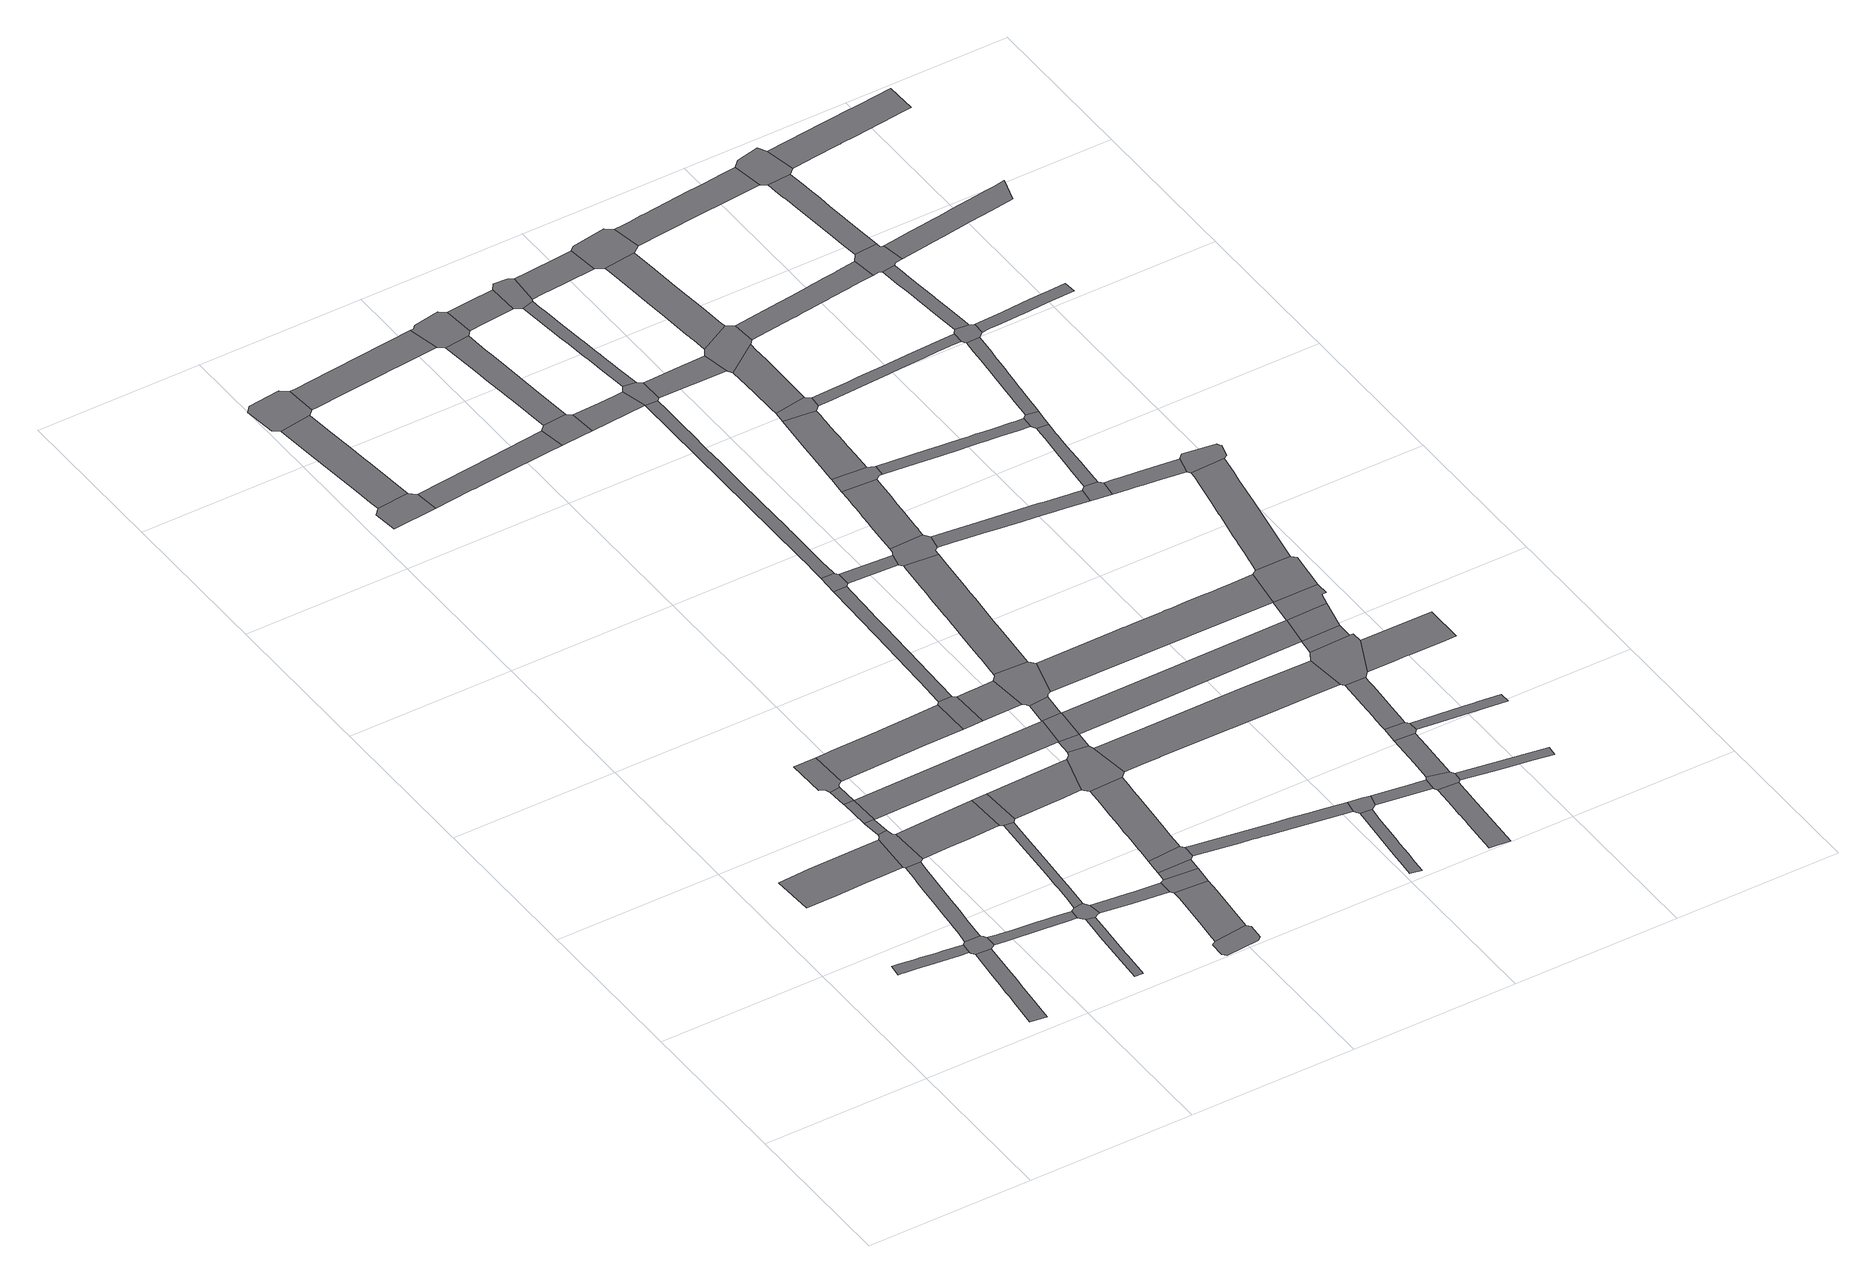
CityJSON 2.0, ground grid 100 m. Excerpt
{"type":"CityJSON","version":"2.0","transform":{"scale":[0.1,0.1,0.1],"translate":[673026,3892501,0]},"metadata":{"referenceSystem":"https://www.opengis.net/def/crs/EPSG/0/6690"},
"CityObjects":{
"road1":{"type":"Road","attributes":{"function":"9","usage":"9","RoadStructureAttribute.widthType":"2","RoadStructureAttribute.width":6.23,"RoadStructureAttribute.sectionType":"1"},"geometry":[{"type":"MultiSurface","lod":"1","boundaries":[[[0,1,2,3,4,5,6,7,8,9,10,11,12,13,14,15,16,17,18,19]]]}]},
"road2":{"type":"Road","attributes":{"function":"9","usage":"9","RoadStructureAttribute.widthType":"2","RoadStructureAttribute.width":8.95,"RoadStructureAttribute.sectionType":"1"},"geometry":[{"type":"MultiSurface","lod":"1","boundaries":[[[20,21,22,23,24,25,26,27,28,29,30,31,32,33]]]}]},
"road3":{"type":"Road","attributes":{"function":"9","usage":"9","RoadStructureAttribute.widthType":"1","RoadStructureAttribute.width":30.23,"RoadStructureAttribute.sectionType":"1"},"geometry":[{"type":"MultiSurface","lod":"1","boundaries":[[[34,35,36,37,38,39,40,41,42]]]}]},
"road4":{"type":"Road","attributes":{"function":"9","usage":"9","RoadStructureAttribute.widthType":"9","RoadStructureAttribute.width":-9999,"RoadStructureAttribute.sectionType":"9"},"geometry":[{"type":"MultiSurface","lod":"1","boundaries":[[[43,44,45,46,11,10,47,26,25,48]]]}]},
"road5":{"type":"Road","attributes":{"function":"9","usage":"9","RoadStructureAttribute.widthType":"2","RoadStructureAttribute.width":8.95,"RoadStructureAttribute.sectionType":"1"},"geometry":[{"type":"MultiSurface","lod":"1","boundaries":[[[49,50,51,52,53,54,55,56,57,58,46,45,59,60,61,62,63,64,65,66,67,68,69,70,71]]]}]},
"road6":{"type":"Road","attributes":{"function":"9","usage":"9","RoadStructureAttribute.widthType":"2","RoadStructureAttribute.width":6.83,"RoadStructureAttribute.sectionType":"1"},"geometry":[{"type":"MultiSurface","lod":"1","boundaries":[[[72,73,74,75,76,77,78,79,80,43,48,81,82,83,84,85,86,87,88]]]}]},
"road7":{"type":"Road","attributes":{"function":"9","usage":"9","RoadStructureAttribute.widthType":"9","RoadStructureAttribute.width":-9999,"RoadStructureAttribute.sectionType":"9"},"geometry":[{"type":"MultiSurface","lod":"1","boundaries":[[[89,90,42,41,71,70,91,92,93,94]]]}]},
"road8":{"type":"Road","attributes":{"function":"9","usage":"9","RoadStructureAttribute.widthType":"3","RoadStructureAttribute.width":5.21,"RoadStructureAttribute.sectionType":"1"},"geometry":[{"type":"MultiSurface","lod":"1","boundaries":[[[95,96,97,98,89,94]]]}]},
"road9":{"type":"Road","attributes":{"function":"9","usage":"9","RoadStructureAttribute.widthType":"9","RoadStructureAttribute.width":-9999,"RoadStructureAttribute.sectionType":"9"},"geometry":[{"type":"MultiSurface","lod":"1","boundaries":[[[96,99,100,97]]]}]},
"road10":{"type":"Road","attributes":{"function":"9","usage":"9","RoadStructureAttribute.widthType":"3","RoadStructureAttribute.width":4.75,"RoadStructureAttribute.sectionType":"1"},"geometry":[{"type":"MultiSurface","lod":"1","boundaries":[[[101,102,103,104,105,106,107,108,109,110,111,112,113]]]}]},
"road11":{"type":"Road","attributes":{"function":"9","usage":"9","RoadStructureAttribute.widthType":"3","RoadStructureAttribute.width":5.21,"RoadStructureAttribute.sectionType":"1"},"geometry":[{"type":"MultiSurface","lod":"1","boundaries":[[[100,99,114,115,116,117]]]}]},
"road12":{"type":"Road","attributes":{"function":"9","usage":"9","RoadStructureAttribute.widthType":"9","RoadStructureAttribute.width":-9999,"RoadStructureAttribute.sectionType":"9"},"geometry":[{"type":"MultiSurface","lod":"1","boundaries":[[[115,118,119,120,121,122,123,124,125,116]]]}]},
"road13":{"type":"Road","attributes":{"function":"9","usage":"9","RoadStructureAttribute.widthType":"9","RoadStructureAttribute.width":-9999,"RoadStructureAttribute.sectionType":"9"},"geometry":[{"type":"MultiSurface","lod":"1","boundaries":[[[126,127,128,88,87,113,112,129,130]]]}]},
"road14":{"type":"Road","attributes":{"function":"9","usage":"9","RoadStructureAttribute.widthType":"1","RoadStructureAttribute.width":30.23,"RoadStructureAttribute.sectionType":"1"},"geometry":[{"type":"MultiSurface","lod":"1","boundaries":[[[131,132,92,91,133,134,135]]]}]},
"road15":{"type":"Road","attributes":{"function":"9","usage":"9","RoadStructureAttribute.widthType":"9","RoadStructureAttribute.width":-9999,"RoadStructureAttribute.sectionType":"1"},"geometry":[{"type":"MultiSurface","lod":"1","boundaries":[[[136,137,138,139,140,128,127,141,142,143,144,145,146]]]}]},
"road16":{"type":"Road","attributes":{"function":"9","usage":"9","RoadStructureAttribute.widthType":"9","RoadStructureAttribute.width":-9999,"RoadStructureAttribute.sectionType":"9"},"geometry":[{"type":"MultiSurface","lod":"1","boundaries":[[[147,148,149,150,151,152,153,154,155]]]}]},
"road17":{"type":"Road","attributes":{"function":"9","usage":"9","RoadStructureAttribute.widthType":"2","RoadStructureAttribute.width":6.83,"RoadStructureAttribute.sectionType":"1"},"geometry":[{"type":"MultiSurface","lod":"1","boundaries":[[[156,157,158,159,160,161,162,163,164,165,166,126,130]]]}]},
"road18":{"type":"Road","attributes":{"function":"9","usage":"9","RoadStructureAttribute.widthType":"1","RoadStructureAttribute.width":15.77,"RoadStructureAttribute.sectionType":"1"},"geometry":[{"type":"MultiSurface","lod":"1","boundaries":[[[167,168,169,150,149,170,171,172,173,174,175,176]]]}]},
"road19":{"type":"Road","attributes":{"function":"9","usage":"9","RoadStructureAttribute.widthType":"9","RoadStructureAttribute.width":-9999,"RoadStructureAttribute.sectionType":"9"},"geometry":[{"type":"MultiSurface","lod":"1","boundaries":[[[177,178,179,131,135,136,146]]]}]},
"road20":{"type":"Road","attributes":{"function":"9","usage":"9","RoadStructureAttribute.widthType":"9","RoadStructureAttribute.width":-9999,"RoadStructureAttribute.sectionType":"9"},"geometry":[{"type":"MultiSurface","lod":"1","boundaries":[[[180,181,182,183,184,185,186,187]]]}]},
"road21":{"type":"Road","attributes":{"function":"9","usage":"9","RoadStructureAttribute.widthType":"1","RoadStructureAttribute.width":25.09,"RoadStructureAttribute.sectionType":"1"},"geometry":[{"type":"MultiSurface","lod":"1","boundaries":[[[120,188,189,190,191,192,193,194,195,121]]]}]},
"road22":{"type":"Road","attributes":{"function":"9","usage":"9","RoadStructureAttribute.widthType":"9","RoadStructureAttribute.width":-9999,"RoadStructureAttribute.sectionType":"9"},"geometry":[{"type":"MultiSurface","lod":"1","boundaries":[[[196,197,198,199,200,201,176,175]]]}]},
"road23":{"type":"Road","attributes":{"function":"9","usage":"9","RoadStructureAttribute.widthType":"1","RoadStructureAttribute.width":19.79,"RoadStructureAttribute.sectionType":"1"},"geometry":[{"type":"MultiSurface","lod":"1","boundaries":[[[182,202,203,204,205,206,207,183]]]}]},
"road24":{"type":"Road","attributes":{"function":"1","usage":"1","RoadStructureAttribute.widthType":"1","RoadStructureAttribute.width":35.46,"RoadStructureAttribute.sectionType":"7"},"geometry":[{"type":"MultiSurface","lod":"1","boundaries":[[[208,209,210,99,96,211,212,213]]]}]},
"road25":{"type":"Road","attributes":{"function":"9","usage":"9","RoadStructureAttribute.widthType":"9","RoadStructureAttribute.width":-9999,"RoadStructureAttribute.sectionType":"9"},"geometry":[{"type":"MultiSurface","lod":"1","boundaries":[[[203,214,215,159,158,204]]]}]},
"road26":{"type":"Road","attributes":{"function":"9","usage":"9","RoadStructureAttribute.widthType":"1","RoadStructureAttribute.width":19.79,"RoadStructureAttribute.sectionType":"1"},"geometry":[{"type":"MultiSurface","lod":"1","boundaries":[[[214,216,217,215]]]}]},
"road27":{"type":"Road","attributes":{"function":"9","usage":"9","RoadStructureAttribute.widthType":"1","RoadStructureAttribute.width":30.23,"RoadStructureAttribute.sectionType":"1"},"geometry":[{"type":"MultiSurface","lod":"1","boundaries":[[[178,177,218,219,220,221,222,223]]]}]},
"road28":{"type":"Road","attributes":{"function":"9","usage":"9","RoadStructureAttribute.widthType":"9","RoadStructureAttribute.width":-9999,"RoadStructureAttribute.sectionType":"9"},"geometry":[{"type":"MultiSurface","lod":"1","boundaries":[[[224,217,216,225,226,227,228]]]}]},
"road29":{"type":"Road","attributes":{"function":"9","usage":"9","RoadStructureAttribute.widthType":"1","RoadStructureAttribute.width":19.79,"RoadStructureAttribute.sectionType":"1"},"geometry":[{"type":"MultiSurface","lod":"1","boundaries":[[[227,229,230,231,232,233,234,235,236,237,238,239,240,241,242,243,244,245,246,247,248,249,250,251,228]]]}]},
"road30":{"type":"Road","attributes":{"function":"9","usage":"9","RoadStructureAttribute.widthType":"1","RoadStructureAttribute.width":15.06,"RoadStructureAttribute.sectionType":"1"},"geometry":[{"type":"MultiSurface","lod":"1","boundaries":[[[252,253,254,255,256,257,258,259,260,261,262,263,264,147,155]]]}]},
"road31":{"type":"Road","attributes":{"function":"9","usage":"9","RoadStructureAttribute.widthType":"9","RoadStructureAttribute.width":-9999,"RoadStructureAttribute.sectionType":"9"},"geometry":[{"type":"MultiSurface","lod":"1","boundaries":[[[265,266,267,268,269,190,189]]]}]},
"road32":{"type":"Road","attributes":{"function":"9","usage":"9","RoadStructureAttribute.widthType":"9","RoadStructureAttribute.width":-9999,"RoadStructureAttribute.sectionType":"9"},"geometry":[{"type":"MultiSurface","lod":"1","boundaries":[[[270,223,222,241,240,271,272,273,274,275,276]]]}]},
"road33":{"type":"Road","attributes":{"function":"9","usage":"9","RoadStructureAttribute.widthType":"1","RoadStructureAttribute.width":19.53,"RoadStructureAttribute.sectionType":"1"},"geometry":[{"type":"MultiSurface","lod":"1","boundaries":[[[277,278,279,280,281,282,283,284,285,286,287,288,289,197,196]]]}]},
"road34":{"type":"Road","attributes":{"function":"9","usage":"9","RoadStructureAttribute.widthType":"1","RoadStructureAttribute.width":25.09,"RoadStructureAttribute.sectionType":"1"},"geometry":[{"type":"MultiSurface","lod":"1","boundaries":[[[290,291,292,293,267,266]]]}]},
"road35":{"type":"Road","attributes":{"function":"9","usage":"9","RoadStructureAttribute.widthType":"2","RoadStructureAttribute.width":9.08,"RoadStructureAttribute.sectionType":"1"},"geometry":[{"type":"MultiSurface","lod":"1","boundaries":[[[276,275,294,295,213,296]]]}]},
"road36":{"type":"Road","attributes":{"function":"9","usage":"9","RoadStructureAttribute.widthType":"2","RoadStructureAttribute.width":7.78,"RoadStructureAttribute.sectionType":"1"},"geometry":[{"type":"MultiSurface","lod":"1","boundaries":[[[297,298,299,300,301,302,269,268,303,304,305,306,307,308,309,310,311,312,313,314,315]]]}]},
"road37":{"type":"Road","attributes":{"function":"9","usage":"9","RoadStructureAttribute.widthType":"9","RoadStructureAttribute.width":-9999,"RoadStructureAttribute.sectionType":"9"},"geometry":[{"type":"MultiSurface","lod":"1","boundaries":[[[295,316,208,213]]]}]},
"road38":{"type":"Road","attributes":{"function":"9","usage":"9","RoadStructureAttribute.widthType":"2","RoadStructureAttribute.width":9.08,"RoadStructureAttribute.sectionType":"1"},"geometry":[{"type":"MultiSurface","lod":"1","boundaries":[[[317,318,319,208,316,320]]]}]},
"road39":{"type":"Road","attributes":{"function":"9","usage":"9","RoadStructureAttribute.widthType":"2","RoadStructureAttribute.width":7.7,"RoadStructureAttribute.sectionType":"1"},"geometry":[{"type":"MultiSurface","lod":"1","boundaries":[[[225,321,322,323,324,325,326,327,328,329,330,331,332,333,334,335,336,337,226]]]}]},
"road40":{"type":"Road","attributes":{"function":"9","usage":"9","RoadStructureAttribute.widthType":"9","RoadStructureAttribute.width":-9999,"RoadStructureAttribute.sectionType":"9"},"geometry":[{"type":"MultiSurface","lod":"1","boundaries":[[[338,339,297,315,340,341]]]}]},
"road41":{"type":"Road","attributes":{"function":"9","usage":"9","RoadStructureAttribute.widthType":"9","RoadStructureAttribute.width":-9999,"RoadStructureAttribute.sectionType":"9"},"geometry":[{"type":"MultiSurface","lod":"1","boundaries":[[[342,343,344,345,291,290,346,318,317,347,348]]]}]},
"road42":{"type":"Road","attributes":{"function":"9","usage":"9","RoadStructureAttribute.widthType":"9","RoadStructureAttribute.width":-9999,"RoadStructureAttribute.sectionType":"9"},"geometry":[{"type":"MultiSurface","lod":"1","boundaries":[[[349,350,262,261,351,352,353,354,355]]]}]},
"road43":{"type":"Road","attributes":{"function":"9","usage":"9","RoadStructureAttribute.widthType":"2","RoadStructureAttribute.width":12.49,"RoadStructureAttribute.sectionType":"1"},"geometry":[{"type":"MultiSurface","lod":"1","boundaries":[[[356,357,358,359,360,361,362,363,364,365,366,367,368,369,370,371,350,349]]]}]},
"road44":{"type":"Road","attributes":{"function":"9","usage":"9","RoadStructureAttribute.widthType":"2","RoadStructureAttribute.width":6.34,"RoadStructureAttribute.sectionType":"1"},"geometry":[{"type":"MultiSurface","lod":"1","boundaries":[[[372,341,340,373]]]}]},
"road45":{"type":"Road","attributes":{"function":"9","usage":"9","RoadStructureAttribute.widthType":"9","RoadStructureAttribute.width":-9999,"RoadStructureAttribute.sectionType":"9"},"geometry":[{"type":"MultiSurface","lod":"1","boundaries":[[[363,362,374,375,376,377,378,283,282]]]}]},
"road46":{"type":"Road","attributes":{"function":"9","usage":"9","RoadStructureAttribute.widthType":"1","RoadStructureAttribute.width":19.74,"RoadStructureAttribute.sectionType":"1"},"geometry":[{"type":"MultiSurface","lod":"1","boundaries":[[[379,380,381,382,383,384,385,386,387,388,389,390,391,392,393,394,395,396,397,398,399,400,401,402,403,404,405,344,343]]]}]},
"road47":{"type":"Road","attributes":{"function":"9","usage":"9","RoadStructureAttribute.widthType":"3","RoadStructureAttribute.width":5.99,"RoadStructureAttribute.sectionType":"1"},"geometry":[{"type":"MultiSurface","lod":"1","boundaries":[[[406,407,408,409,410,411,412,413,414,415,416,417,418,419]]]}]},
"road48":{"type":"Road","attributes":{"function":"9","usage":"9","RoadStructureAttribute.widthType":"2","RoadStructureAttribute.width":7.78,"RoadStructureAttribute.sectionType":"1"},"geometry":[{"type":"MultiSurface","lod":"1","boundaries":[[[420,421,422,423,424,425,426,427,428,429,430,431,432,433,434,435,436,437,438,439,440,441,442,443,444,445,446,447,448,449,450,339,338]]]}]},
"road49":{"type":"Road","attributes":{"function":"9","usage":"9","RoadStructureAttribute.widthType":"1","RoadStructureAttribute.width":15.06,"RoadStructureAttribute.sectionType":"1"},"geometry":[{"type":"MultiSurface","lod":"1","boundaries":[[[354,451,445,452,453,454,455,456,355]]]}]},
"road50":{"type":"Road","attributes":{"function":"9","usage":"9","RoadStructureAttribute.widthType":"9","RoadStructureAttribute.width":-9999,"RoadStructureAttribute.sectionType":"9"},"geometry":[{"type":"MultiSurface","lod":"1","boundaries":[[[415,414,457,458,459,328,327]]]}]},
"road51":{"type":"Road","attributes":{"function":"9","usage":"9","RoadStructureAttribute.widthType":"1","RoadStructureAttribute.width":30.23,"RoadStructureAttribute.sectionType":"1"},"geometry":[{"type":"MultiSurface","lod":"1","boundaries":[[[271,460,461,462,463,464,465,466,467,468,469,470,471,472,473,474,272]]]}]},
"road52":{"type":"Road","attributes":{"function":"9","usage":"9","RoadStructureAttribute.widthType":"9","RoadStructureAttribute.width":-9999,"RoadStructureAttribute.sectionType":"9"},"geometry":[{"type":"MultiSurface","lod":"1","boundaries":[[[475,476,372,373,388,387,477,478,479,480]]]}]},
"road53":{"type":"Road","attributes":{"function":"9","usage":"9","RoadStructureAttribute.widthType":"1","RoadStructureAttribute.width":19.53,"RoadStructureAttribute.sectionType":"1"},"geometry":[{"type":"MultiSurface","lod":"1","boundaries":[[[481,375,374,482,483,484]]]}]},
"road54":{"type":"Road","attributes":{"function":"9","usage":"9","RoadStructureAttribute.widthType":"9","RoadStructureAttribute.width":-9999,"RoadStructureAttribute.sectionType":"9"},"geometry":[{"type":"MultiSurface","lod":"1","boundaries":[[[485,486,487,452,445,444,488]]]}]},
"road55":{"type":"Road","attributes":{"function":"1","usage":"1","RoadStructureAttribute.widthType":"1","RoadStructureAttribute.width":35.46,"RoadStructureAttribute.sectionType":"7"},"geometry":[{"type":"MultiSurface","lod":"1","boundaries":[[[489,490,491,316,295,492,493,494,495]]]}]},
"road56":{"type":"Road","attributes":{"function":"9","usage":"9","RoadStructureAttribute.widthType":"1","RoadStructureAttribute.width":19.74,"RoadStructureAttribute.sectionType":"1"},"geometry":[{"type":"MultiSurface","lod":"1","boundaries":[[[496,497,498,499,500,501,502,503,504,505,506,507,508,509,510,511,512,513,514,475,480]]]}]},
"road57":{"type":"Road","attributes":{"function":"9","usage":"9","RoadStructureAttribute.widthType":"2","RoadStructureAttribute.width":7.7,"RoadStructureAttribute.sectionType":"1"},"geometry":[{"type":"MultiSurface","lod":"1","boundaries":[[[515,516,517,518,458,457,519]]]}]},
"road58":{"type":"Road","attributes":{"function":"9","usage":"9","RoadStructureAttribute.widthType":"2","RoadStructureAttribute.width":6.69,"RoadStructureAttribute.sectionType":"1"},"geometry":[{"type":"MultiSurface","lod":"1","boundaries":[[[486,520,521,522,523,524,525,526,527,528,529,530,531,532,533,534,535,536,537,538,487]]]}]},
"road59":{"type":"Road","attributes":{"function":"9","usage":"9","RoadStructureAttribute.widthType":"2","RoadStructureAttribute.width":12.48,"RoadStructureAttribute.sectionType":"1"},"geometry":[{"type":"MultiSurface","lod":"1","boundaries":[[[539,540,541,542,543,544,545,546,547,548,549,550,551,552,553,554,555,556]]]}]},
"road60":{"type":"Road","attributes":{"function":"9","usage":"9","RoadStructureAttribute.widthType":"9","RoadStructureAttribute.width":-9999,"RoadStructureAttribute.sectionType":"9"},"geometry":[{"type":"MultiSurface","lod":"1","boundaries":[[[484,483,557,532,531,558,559,560,561]]]}]},
"road61":{"type":"Road","attributes":{"function":"9","usage":"9","RoadStructureAttribute.widthType":"9","RoadStructureAttribute.width":-9999,"RoadStructureAttribute.sectionType":"9"},"geometry":[{"type":"MultiSurface","lod":"1","boundaries":[[[505,562,563,564,565,566,567,568,506]]]}]},
"road62":{"type":"Road","attributes":{"function":"9","usage":"9","RoadStructureAttribute.widthType":"1","RoadStructureAttribute.width":25.09,"RoadStructureAttribute.sectionType":"1"},"geometry":[{"type":"MultiSurface","lod":"1","boundaries":[[[569,570,571,572,573,574,575,576,577,578,579,580,581,582,583,584,342,348]]]}]},
"road63":{"type":"Road","attributes":{"function":"9","usage":"9","RoadStructureAttribute.widthType":"1","RoadStructureAttribute.width":15.06,"RoadStructureAttribute.sectionType":"1"},"geometry":[{"type":"MultiSurface","lod":"1","boundaries":[[[585,586,587,588,485,488]]]}]},
"road64":{"type":"Road","attributes":{"function":"9","usage":"9","RoadStructureAttribute.widthType":"9","RoadStructureAttribute.width":-9999,"RoadStructureAttribute.sectionType":"9"},"geometry":[{"type":"MultiSurface","lod":"1","boundaries":[[[544,589,590,591,592,515,519,545]]]}]},
"road65":{"type":"Road","attributes":{"function":"9","usage":"9","RoadStructureAttribute.widthType":"1","RoadStructureAttribute.width":19.74,"RoadStructureAttribute.sectionType":"1"},"geometry":[{"type":"MultiSurface","lod":"1","boundaries":[[[593,594,595,596,597,598,566,565,599,600,601,602,603,604,605,606,607,608,609,610,611,612,613,614]]]}]},
"road66":{"type":"Road","attributes":{"function":"9","usage":"9","RoadStructureAttribute.widthType":"2","RoadStructureAttribute.width":12.48,"RoadStructureAttribute.sectionType":"1"},"geometry":[{"type":"MultiSurface","lod":"1","boundaries":[[[615,592,591,616,617,618,619,620]]]}]},
"road67":{"type":"Road","attributes":{"function":"9","usage":"9","RoadStructureAttribute.widthType":"9","RoadStructureAttribute.width":-9999,"RoadStructureAttribute.sectionType":"9"},"geometry":[{"type":"MultiSurface","lod":"1","boundaries":[[[613,621,622,623,624,614]]]}]},
"road68":{"type":"Road","attributes":{"function":"9","usage":"9","RoadStructureAttribute.widthType":"1","RoadStructureAttribute.width":19.53,"RoadStructureAttribute.sectionType":"1"},"geometry":[{"type":"MultiSurface","lod":"1","boundaries":[[[625,626,627,628,629,630,631,559,558]]]}]},
"road69":{"type":"Road","attributes":{"function":"9","usage":"9","RoadStructureAttribute.widthType":"9","RoadStructureAttribute.width":-9999,"RoadStructureAttribute.sectionType":"9"},"geometry":[{"type":"MultiSurface","lod":"1","boundaries":[[[619,632,633,634,635,636,620]]]}]},
"road70":{"type":"Road","attributes":{"function":"9","usage":"9","RoadStructureAttribute.widthType":"2","RoadStructureAttribute.width":9.42,"RoadStructureAttribute.sectionType":"1"},"geometry":[{"type":"MultiSurface","lod":"1","boundaries":[[[637,638,639,640,641,642,643,644,645,646,647,648,649,650,651,652,653,654,655,656,479,478]]]}]},
"road71":{"type":"Road","attributes":{"function":"9","usage":"9","RoadStructureAttribute.widthType":"1","RoadStructureAttribute.width":19.74,"RoadStructureAttribute.sectionType":"1"},"geometry":[{"type":"MultiSurface","lod":"1","boundaries":[[[657,658,659,660,661,662,663,664,665,666,667,668,669,670,671,624,623]]]}]},
"road72":{"type":"Road","attributes":{"function":"9","usage":"9","RoadStructureAttribute.widthType":"2","RoadStructureAttribute.width":12.48,"RoadStructureAttribute.sectionType":"1"},"geometry":[{"type":"MultiSurface","lod":"1","boundaries":[[[672,673,674,675,676,677,678,679,680,681,682,683,636,635]]]}]},
"road73":{"type":"Road","attributes":{"function":"9","usage":"9","RoadStructureAttribute.widthType":"9","RoadStructureAttribute.width":-9999,"RoadStructureAttribute.sectionType":"9"},"geometry":[{"type":"MultiSurface","lod":"1","boundaries":[[[684,586,585,666,665,685,686,687]]]}]},
"road74":{"type":"Road","attributes":{"function":"9","usage":"9","RoadStructureAttribute.widthType":"3","RoadStructureAttribute.width":5.61,"RoadStructureAttribute.sectionType":"1"},"geometry":[{"type":"MultiSurface","lod":"1","boundaries":[[[688,689,690,691,692,590,589]]]}]},
"road75":{"type":"Road","attributes":{"function":"9","usage":"9","RoadStructureAttribute.widthType":"1","RoadStructureAttribute.width":19.74,"RoadStructureAttribute.sectionType":"1"},"geometry":[{"type":"MultiSurface","lod":"1","boundaries":[[[693,694,695,696,697,698,699,700,701,702,703,704,705,706,707,708,684,687]]]}]},
"road76":{"type":"Road","attributes":{"function":"9","usage":"9","RoadStructureAttribute.widthType":"9","RoadStructureAttribute.width":-9999,"RoadStructureAttribute.sectionType":"9"},"geometry":[{"type":"MultiSurface","lod":"1","boundaries":[[[678,677,709,710,711,712,713,714,470,469]]]}]},
"road77":{"type":"Road","attributes":{"function":"9","usage":"9","RoadStructureAttribute.widthType":"2","RoadStructureAttribute.width":6.98,"RoadStructureAttribute.sectionType":"1"},"geometry":[{"type":"MultiSurface","lod":"1","boundaries":[[[715,716,717,718,719,720,721,722,723,724,725,726,727,564,563,728,729,730,731,732,733,734,735,736,737,738,739,740,741,742]]]}]},
"road78":{"type":"Road","attributes":{"function":"9","usage":"9","RoadStructureAttribute.widthType":"2","RoadStructureAttribute.width":6.06,"RoadStructureAttribute.sectionType":"1"},"geometry":[{"type":"MultiSurface","lod":"1","boundaries":[[[743,744,745,746,747,748,634,633,749,750]]]}]},
"road79":{"type":"Road","attributes":{"function":"9","usage":"9","RoadStructureAttribute.widthType":"9","RoadStructureAttribute.width":-9999,"RoadStructureAttribute.sectionType":"1"},"geometry":[{"type":"MultiSurface","lod":"1","boundaries":[[[494,714,713,751]]]}]},
"road80":{"type":"Road","attributes":{"function":"9","usage":"9","RoadStructureAttribute.widthType":"9","RoadStructureAttribute.width":-9999,"RoadStructureAttribute.sectionType":"9"},"geometry":[{"type":"MultiSurface","lod":"1","boundaries":[[[752,753,754,629,628,755,698,697,756]]]}]},
"road81":{"type":"Road","attributes":{"function":"9","usage":"9","RoadStructureAttribute.widthType":"9","RoadStructureAttribute.width":-9999,"RoadStructureAttribute.sectionType":"9"},"geometry":[{"type":"MultiSurface","lod":"1","boundaries":[[[494,751,757,495]]]}]},
"road82":{"type":"Road","attributes":{"function":"9","usage":"9","RoadStructureAttribute.widthType":"9","RoadStructureAttribute.width":-9999,"RoadStructureAttribute.sectionType":"1"},"geometry":[{"type":"MultiSurface","lod":"1","boundaries":[[[757,758,759,760,570,761,495]]]}]},
"road83":{"type":"Road","attributes":{"function":"9","usage":"9","RoadStructureAttribute.widthType":"9","RoadStructureAttribute.width":-9999,"RoadStructureAttribute.sectionType":"9"},"geometry":[{"type":"MultiSurface","lod":"1","boundaries":[[[646,762,763,764,765,647]]]}]},
"road84":{"type":"Road","attributes":{"function":"9","usage":"9","RoadStructureAttribute.widthType":"2","RoadStructureAttribute.width":6.64,"RoadStructureAttribute.sectionType":"1"},"geometry":[{"type":"MultiSurface","lod":"1","boundaries":[[[766,767,768,769,770,771,772,773,774,775,776,777,778,779,780,781,782,783,622,621]]]}]},
"road85":{"type":"Road","attributes":{"function":"9","usage":"9","RoadStructureAttribute.widthType":"1","RoadStructureAttribute.width":30.23,"RoadStructureAttribute.sectionType":"1"},"geometry":[{"type":"MultiSurface","lod":"1","boundaries":[[[784,710,709,785,786,787,788,789]]]}]},
"road86":{"type":"Road","attributes":{"function":"9","usage":"9","RoadStructureAttribute.widthType":"9","RoadStructureAttribute.width":-9999,"RoadStructureAttribute.sectionType":"9"},"geometry":[{"type":"MultiSurface","lod":"1","boundaries":[[[571,570,790,791,792,793,794]]]}]},
"road87":{"type":"Road","attributes":{"function":"9","usage":"9","RoadStructureAttribute.widthType":"2","RoadStructureAttribute.width":9.61,"RoadStructureAttribute.sectionType":"1"},"geometry":[{"type":"MultiSurface","lod":"1","boundaries":[[[764,795,796,797,798,799,800,801,802,803,804,805,806,807,808,809,810,811,812,765]]]}]},
"road88":{"type":"Road","attributes":{"function":"9","usage":"9","RoadStructureAttribute.widthType":"2","RoadStructureAttribute.width":12.46,"RoadStructureAttribute.sectionType":"1"},"geometry":[{"type":"MultiSurface","lod":"1","boundaries":[[[685,813,814,815,816,817,818,819,820,821,822,823,824,825,826,827,828,829,830,831,832,833,834,835,836,837,838,839,840,686]]]}]},
"road89":{"type":"Road","attributes":{"function":"9","usage":"9","RoadStructureAttribute.widthType":"9","RoadStructureAttribute.width":-9999,"RoadStructureAttribute.sectionType":"9"},"geometry":[{"type":"MultiSurface","lod":"1","boundaries":[[[805,804,841,842,843,715,742]]]}]},
"road90":{"type":"Road","attributes":{"function":"9","usage":"9","RoadStructureAttribute.widthType":"2","RoadStructureAttribute.width":9.42,"RoadStructureAttribute.sectionType":"1"},"geometry":[{"type":"MultiSurface","lod":"1","boundaries":[[[844,845,846,847,848,763,762,849,850,851,852,853,854,855]]]}]},
"road91":{"type":"Road","attributes":{"function":"9","usage":"9","RoadStructureAttribute.widthType":"1","RoadStructureAttribute.width":19.98,"RoadStructureAttribute.sectionType":"1"},"geometry":[{"type":"MultiSurface","lod":"1","boundaries":[[[793,856,857,858,859,860,861,862,863,864,865,866,867,868,869,870,871,872,873,874,875,876,877,878,879,794]]]}]},
"road92":{"type":"Road","attributes":{"function":"9","usage":"9","RoadStructureAttribute.widthType":"1","RoadStructureAttribute.width":19.53,"RoadStructureAttribute.sectionType":"1"},"geometry":[{"type":"MultiSurface","lod":"1","boundaries":[[[880,881,882,883,884,885,886,887,888,752,756,889,890,891,892,893,894,895]]]}]},
"road93":{"type":"Road","attributes":{"function":"9","usage":"9","RoadStructureAttribute.widthType":"2","RoadStructureAttribute.width":9.61,"RoadStructureAttribute.sectionType":"1"},"geometry":[{"type":"MultiSurface","lod":"1","boundaries":[[[896,897,898,899,900,901,902,903,904,905,906,907,908,909,910,911,912,913,843,842]]]}]},
"road94":{"type":"Road","attributes":{"function":"9","usage":"9","RoadStructureAttribute.widthType":"9","RoadStructureAttribute.width":-9999,"RoadStructureAttribute.sectionType":"9"},"geometry":[{"type":"MultiSurface","lod":"1","boundaries":[[[775,774,906,905,914,915,916,917,918]]]}]},
"road95":{"type":"Road","attributes":{"function":"9","usage":"9","RoadStructureAttribute.widthType":"9","RoadStructureAttribute.width":-9999,"RoadStructureAttribute.sectionType":"9"},"geometry":[{"type":"MultiSurface","lod":"1","boundaries":[[[919,920,921,922,923,844,855,863,862]]]}]},
"road96":{"type":"Road","attributes":{"function":"9","usage":"9","RoadStructureAttribute.widthType":"2","RoadStructureAttribute.width":9.61,"RoadStructureAttribute.sectionType":"1"},"geometry":[{"type":"MultiSurface","lod":"1","boundaries":[[[917,924,925,926,927,928,929,930,931,932,933,934,935,936,937,938,939,940,941,918]]]}]},
"road97":{"type":"Road","attributes":{"function":"9","usage":"9","RoadStructureAttribute.widthType":"9","RoadStructureAttribute.width":-9999,"RoadStructureAttribute.sectionType":"9"},"geometry":[{"type":"MultiSurface","lod":"1","boundaries":[[[828,942,935,934,943,944,945,946,947,948,949,829]]]}]},
"road98":{"type":"Road","attributes":{"function":"9","usage":"9","RoadStructureAttribute.widthType":"2","RoadStructureAttribute.width":9.61,"RoadStructureAttribute.sectionType":"1"},"geometry":[{"type":"MultiSurface","lod":"1","boundaries":[[[950,951,952,953,954,955,956,957,949,948,958,959,960,961,962,963,964,965,966,967]]]}]},
"road99":{"type":"Road","attributes":{"function":"9","usage":"9","RoadStructureAttribute.widthType":"9","RoadStructureAttribute.width":-9999,"RoadStructureAttribute.sectionType":"9"},"geometry":[{"type":"MultiSurface","lod":"1","boundaries":[[[968,895,894,967,966,969,970,971]]]}]},
"road100":{"type":"Road","attributes":{"function":"9","usage":"9","RoadStructureAttribute.widthType":"2","RoadStructureAttribute.width":6.64,"RoadStructureAttribute.sectionType":"1"},"geometry":[{"type":"MultiSurface","lod":"1","boundaries":[[[972,973,974,975,976,977,978,979,980,981,982,983,984,985,916,915]]]}]},
"road101":{"type":"Road","attributes":{"function":"9","usage":"9","RoadStructureAttribute.widthType":"2","RoadStructureAttribute.width":12.15,"RoadStructureAttribute.sectionType":"1"},"geometry":[{"type":"MultiSurface","lod":"1","boundaries":[[[986,987,988,989,990,991,992,993,994,995,996,997,946,945,998,999,1000,1001,1002,1003,1004,1005,1006,1007,1008,1009,1010,1011]]]}]},
"road102":{"type":"Road","attributes":{"function":"9","usage":"9","RoadStructureAttribute.widthType":"1","RoadStructureAttribute.width":19.53,"RoadStructureAttribute.sectionType":"1"},"geometry":[{"type":"MultiSurface","lod":"1","boundaries":[[[969,1012,1013,1014,1015,1016,1017,1018,1019,1020,1021,1022,1023,1024,1025,1026,970]]]}]}
},
"vertices":[
[338,797,0],[360,797,0],[375,795,0],[400,792,0],[443,788,0],[521,779,0],[587,772,0],[634,767,0],[654,764,0],[700,759,0],[749,754,0],[759,824,0],[641,839,0],[609,842,0],[568,848,0],[515,854,0],[484,858,0],[442,863,0],[392,870,0],[347,875,0],
[804,87,0],[816,216,0],[831,380,0],[836,428,0],[842,494,0],[863,716,0],[768,721,0],[748,525,0],[740,445,0],[732,368,0],[729,334,0],[724,283,0],[717,218,0],[705,102,0],
[422,1783,0],[226,1774,0],[237,1518,0],[343,1521,0],[427,1523,0],[606,1527,0],[712,1530,0],[838,1533,0],[856,1788,0],
[894,809,0],[881,825,0],[871,838,0],[778,841,0],[756,742,0],[891,735,0],
[840,1430,0],[834,1369,0],[831,1340,0],[826,1296,0],[817,1206,0],[808,1115,0],[804,1070,0],[800,1029,0],[794,968,0],[788,910,0],[875,885,0],[880,930,0],[880,931,0],[883,964,0],[885,982,0],[895,1077,0],[900,1129,0],[904,1167,0],[906,1183,0],[920,1330,0],[935,1475,0],[940,1518,0],[849,1519,0],
[1362,753,0],[1276,762,0],[1233,767,0],[1183,773,0],[1095,782,0],[1043,788,0],[996,793,0],[966,796,0],[947,798,0],[959,729,0],[1003,725,0],[1138,712,0],[1191,707,0],[1236,702,0],[1326,693,0],[1375,689,0],[1382,751,0],
[876,1826,0],[871,1809,0],[965,1535,0],[954,1781,0],[940,1797,0],[934,1835,0],
[926,1941,0],[926,1944,0],[866,1944,0],[866,1941,0],
[923,2133,0],[862,2132,0],
[1404,618,0],[1398,541,0],[1394,493,0],[1367,122,0],[1419,118,0],[1419,141,0],[1428,256,0],[1430,281,0],[1432,308,0],[1443,455,0],[1447,512,0],[1457,642,0],[1407,657,0],
[923,2136,0],[919,2265,0],[855,2257,0],[862,2135,0],
[925,2282,0],[933,2292,0],[952,2302,0],[946,2538,0],[808,2535,0],[814,2301,0],[833,2297,0],[847,2282,0],
[1487,740,0],[1466,774,0],[1407,767,0],[1476,653,0],[1496,660,0],
[1438,1801,0],[1173,1790,0],[1135,1540,0],[1263,1544,0],[1448,1550,0],
[1466,1538,0],[1436,1081,0],[1428,981,0],[1426,951,0],[1419,863,0],[1475,890,0],[1477,915,0],[1482,983,0],[1500,1212,0],[1518,1449,0],[1525,1534,0],
[380,5486,0],[355,5508,0],[340,5521,0],[143,5501,0],[107,5460,0],[122,5311,0],[168,5316,0],[344,5334,0],[395,5339,0],
[1597,647,0],[1685,636,0],[1897,610,0],[1898,696,0],[1810,705,0],[1775,709,0],[1750,711,0],[1709,716,0],[1653,722,0],[1590,729,0],[1523,736,0],
[85,6073,0],[127,5661,0],[137,5564,0],[326,5667,0],[311,5819,0],[302,5908,0],[295,5980,0],[278,6152,0],[260,6338,0],[62,6308,0],
[1544,1553,0],[1535,1805,0],[1489,1803,0],
[2092,43,0],[2099,140,0],[2080,163,0],[1877,139,0],[1848,121,0],[1845,29,0],[1865,6,0],[2069,24,0],
[1484,2316,0],[1720,2321,0],[1715,2561,0],[1539,2554,0],[1401,2550,0],[1336,2548,0],[1046,2541,0],[1026,2540,0],
[292,6372,0],[278,6561,0],[233,6598,0],[34,6571,0],[1,6536,0],[23,6337,0],
[2109,487,0],[2117,579,0],[1913,591,0],[1913,542,0],[1892,313,0],[1880,176,0],
[2101,2156,0],[2098,2156,0],[926,2133,0],[929,1944,0],[2078,1965,0],[2081,1965,0],
[2127,693,0],[1924,711,0],
[2134,776,0],[1933,775,0],
[1772,1560,0],[1832,1562,0],[1853,1563,0],[1915,1565,0],[1964,1566,0],[2038,1822,0],
[1936,812,0],[2158,794,0],[2161,877,0],[2144,897,0],[1942,880,0],
[2146,921,0],[2150,959,0],[2154,1002,0],[2162,1094,0],[2162,1098,0],[2168,1172,0],[2169,1172,0],[2186,1370,0],[2189,1409,0],[2191,1433,0],[2195,1474,0],[2201,1537,0],[1999,1533,0],[1996,1491,0],[1990,1423,0],[1980,1310,0],[1976,1263,0],[1970,1200,0],[1966,1157,0],[1963,1113,0],[1958,1061,0],[1952,993,0],[1950,972,0],
[629,5363,0],[667,5367,0],[683,5368,0],[699,5370,0],[941,5394,0],[970,5397,0],[1003,5400,0],[1042,5403,0],[1142,5412,0],[1231,5419,0],[1206,5578,0],[747,5527,0],[724,5524,0],
[1784,2322,0],[1841,2323,0],[1836,2562,0],[1816,2581,0],[1735,2581,0],
[2064,1843,0],[2235,1571,0],[2203,1823,0],[2202,1826,0],[2199,1837,0],[2195,1853,0],[2073,1865,0],
[321,6374,0],[510,6393,0],[737,6416,0],[852,6427,0],[855,6427,0],[1118,6453,0],[1077,6645,0],[940,6630,0],[835,6619,0],[799,6615,0],[765,6612,0],[544,6588,0],[317,6564,0],
[2086,2328,0],[2065,2571,0],[1953,2566,0],[1915,2565,0],
[2203,1957,0],[2204,1960,0],[2080,1962,0],
[1766,3641,0],[1762,3479,0],[1759,3374,0],[1754,3214,0],[1739,2693,0],[1738,2663,0],[1823,2812,0],[1823,2828,0],[1825,2892,0],[1826,2928,0],[1828,2993,0],[1830,3064,0],[1831,3110,0],[1836,3281,0],[1837,3339,0],[1839,3402,0],[1841,3464,0],[1844,3597,0],[1846,3639,0],
[2220,2157,0],
[2233,2308,0],[2114,2296,0],[2102,2159,0],[2221,2160,0],
[2427,752,0],[2491,742,0],[2527,736,0],[2552,732,0],[2579,728,0],[2658,716,0],[3062,653,0],[3074,734,0],[3032,740,0],[3003,745,0],[2928,756,0],[2850,768,0],[2744,785,0],[2660,797,0],[2559,813,0],[2408,836,0],[2206,868,0],
[1850,3765,0],[1770,3768,0],[1865,3659,0],[1866,3748,0],
[2333,2573,0],[2304,2608,0],[2098,2617,0],[2093,2600,0],[2105,2311,0],[2247,2326,0],[2267,2337,0],
[1385,5625,0],[1239,5612,0],[1284,5424,0],[1313,5426,0],[1357,5430,0],[1428,5436,0],[1414,5602,0],
[1374,5747,0],[1359,5899,0],[1338,6126,0],[1330,6213,0],[1326,6254,0],[1321,6301,0],[1311,6445,0],[1156,6423,0],[1181,6182,0],[1193,6064,0],[1195,6047,0],[1202,5976,0],[1208,5914,0],[1212,5883,0],[1220,5803,0],[1231,5692,0],
[2188,3727,0],[2170,3646,0],
[1336,6476,0],[1321,6666,0],[1281,6698,0],[1121,6669,0],[1101,6647,0],
[2324,2858,0],[2332,2950,0],[2336,2989,0],[2355,3194,0],[2359,3246,0],[2365,3311,0],[2381,3486,0],[2388,3558,0],[2392,3604,0],[2189,3622,0],[2185,3582,0],[2180,3526,0],[2173,3443,0],[2166,3373,0],[2161,3318,0],[2156,3253,0],[2150,3196,0],[2148,3163,0],[2146,3145,0],[2140,3080,0],[2137,3042,0],[2131,2979,0],[2121,2867,0],[2115,2799,0],[2113,2784,0],[2111,2757,0],[2103,2665,0],
[3105,130,0],[3112,201,0],[3121,302,0],[3123,328,0],[3133,433,0],[3137,478,0],[3142,528,0],[3143,546,0],[3153,614,0],[3082,619,0],[3047,241,0],[3038,142,0],[3030,62,0],[3098,48,0],
[1850,3782,0],[1849,3877,0],[1849,4028,0],[1849,4079,0],[1849,4096,0],[1849,4180,0],[1849,4200,0],[1849,4201,0],[1849,4373,0],[1848,4441,0],[1848,4442,0],[1848,4481,0],[1848,4491,0],[1848,4656,0],[1848,4725,0],[1848,4835,0],[1848,4874,0],[1848,4915,0],[1847,5000,0],[1847,5035,0],[1847,5096,0],[1847,5245,0],[1847,5258,0],[1847,5375,0],[1847,5462,0],[1773,5466,0],[1773,4480,0],[1774,3987,0],[1773,3888,0],[1773,3870,0],[1771,3800,0],
[1770,5466,0],[1733,5621,0],[1688,5617,0],[1634,5613,0],[1586,5610,0],[1528,5606,0],
[3186,638,0],[3207,713,0],[3159,721,0],
[2361,1574,0],[2455,1574,0],[2456,1574,0],[2495,1574,0],[2564,1574,0],[2619,1574,0],[2656,1574,0],[3137,1572,0],[3377,1571,0],[3569,1571,0],[3545,1817,0],[3132,1822,0],[2528,1821,0],[2305,1820,0],[2228,1820,0],
[2204,3777,0],[2201,3746,0],[2396,3642,0],[2418,3658,0],[2435,3748,0],[2410,3783,0],
[1474,6682,0],[1432,6486,0],[1626,6507,0],[1621,6697,0],
[1863,5625,0],[1836,5651,0],[1759,5658,0],[1866,5478,0],
[3618,2167,0],[2572,2160,0],[2223,2157,0],[2207,1960,0],[2576,1965,0],[3595,1979,0],[3621,2167,0],
[2414,3828,0],[2415,3838,0],[2418,3873,0],[2420,3897,0],[2427,3968,0],[2431,4021,0],[2436,4069,0],[2442,4140,0],[2448,4206,0],[2456,4297,0],[2248,4311,0],[2243,4249,0],[2238,4184,0],[2237,4171,0],[2233,4123,0],[2229,4079,0],[2224,4021,0],[2221,3989,0],[2211,3860,0],
[3519,665,0],[3468,673,0],[3417,681,0],[3373,688,0],[3512,587,0],
[1819,5781,0],[1811,5863,0],[1805,5915,0],[1802,5945,0],[1799,5971,0],[1788,6077,0],[1785,6104,0],[1765,6295,0],[1762,6318,0],[1755,6386,0],[1749,6446,0],[1743,6502,0],[1672,6480,0],[1706,6162,0],[1712,6105,0],[1726,5972,0],[1730,5939,0],[1742,5824,0],[1749,5756,0],
[3620,6,0],[3637,318,0],[3642,407,0],[3646,476,0],[3647,491,0],[3651,557,0],[3527,565,0],[3523,502,0],[3521,461,0],[3518,419,0],[3512,333,0],[3512,323,0],[3510,290,0],[3509,275,0],[3506,237,0],[3503,182,0],[3498,112,0],[3492,16,0],
[1653,6491,0],[1750,6518,0],[1763,6710,0],[1735,6730,0],[1649,6734,0],
[2484,4319,0],[2501,4317,0],[2509,4393,0],[2466,4411,0],[2258,4424,0],[2254,4379,0],[2252,4356,0],
[3120,2334,0],[3643,2327,0],[3677,2580,0],[3548,2579,0],[3469,2579,0],[3427,2578,0],[3386,2578,0],[3268,2578,0],[3176,2577,0],[3132,2577,0],[3115,2577,0],[2922,2576,0],[2900,2576,0],[2880,2576,0],[2875,2576,0],[2810,2576,0],
[2283,5475,0],[2255,5642,0],[2028,5632,0],[1930,5628,0],
[3668,569,0],[3674,630,0],[3658,654,0],[3536,688,0],
[2299,4914,0],[2285,4749,0],[2283,4721,0],[2277,4646,0],[2263,4491,0],[2263,4484,0],[2468,4449,0],[2471,4495,0],[2473,4534,0],[2477,4602,0],[2480,4649,0],[2480,4651,0],[2481,4669,0],[2483,4699,0],[2485,4738,0],[2488,4790,0],[2491,4845,0],[2493,4866,0],[2495,4900,0],[2496,4917,0],[2497,4944,0],[2304,4968,0],
[3544,819,0],[3669,832,0],[3672,871,0],[3674,904,0],[3682,1021,0],[3556,1028,0],
[2528,4972,0],[2535,5047,0],[2506,5074,0],[2311,5042,0],
[1821,6525,0],[1882,6531,0],[1972,6539,0],[2159,6557,0],[2140,6746,0],[2053,6737,0],[1857,6719,0],
[3689,1029,0],[3702,1044,0],[3701,1106,0],[3685,1127,0],[3563,1134,0],
[2507,3647,0],[2593,3637,0],[2676,3626,0],[2785,3612,0],[2851,3604,0],[2861,3603,0],[3017,3584,0],[3093,3574,0],[3150,3567,0],[3296,3549,0],[3308,3646,0],[3260,3652,0],[3232,3655,0],[3213,3657,0],[3091,3672,0],[3056,3676,0],[2899,3694,0],[2807,3704,0],[2714,3715,0],[2564,3733,0],
[2506,5107,0],[2506,5117,0],[2506,5162,0],[2506,5356,0],[2506,5443,0],[2506,5489,0],[2506,5510,0],[2506,5540,0],[2506,5591,0],[2302,5443,0],[2305,5372,0],[2307,5327,0],[2308,5304,0],[2308,5260,0],[2310,5086,0],
[3689,1187,0],[3696,1301,0],[3703,1399,0],[3708,1470,0],[3710,1512,0],[3713,1549,0],[3588,1549,0],[3585,1504,0],[3577,1372,0],[3571,1261,0],[3568,1226,0],[3564,1158,0],
[2284,5685,0],[2530,5618,0],[2521,5763,0],[2478,5791,0],
[3849,539,0],[3913,529,0],[4081,501,0],[4196,482,0],[4205,546,0],
[2471,5819,0],[2458,5974,0],[2438,6192,0],[2417,6427,0],[2405,6553,0],[2210,6528,0],[2214,6475,0],[2220,6408,0],[2227,6338,0],[2241,6174,0],[2254,6022,0],[2264,5919,0],[2270,5843,0],[2273,5815,0],[2274,5801,0],[2276,5778,0],
[3746,1583,0],[3853,1819,0],[3853,1886,0],[3834,1886,0],[3831,1886,0],[3582,1877,0],
[3371,4309,0],[3324,4311,0],[3302,4314,0],[3198,4324,0],[3135,4330,0],[3092,4335,0],[3077,4336,0],[3055,4338,0],[3015,4342,0],[2924,4351,0],[2891,4355,0],[2881,4356,0],[2816,4362,0],[2575,4310,0],[2759,4292,0],[2777,4290,0],[2859,4282,0],[2931,4275,0],[2958,4273,0],[3001,4269,0],[3016,4267,0],[3051,4264,0],[3078,4261,0],[3110,4258,0],[3132,4256,0],[3195,4250,0],[3290,4241,0],[3365,4233,0],
[4231,1049,0],[4098,1063,0],[4076,1066,0],[4016,1072,0],[3871,1088,0],[3782,1097,0],[3796,1033,0],[4234,985,0],
[3830,1981,0],
[2422,6772,0],[2380,6807,0],[2167,6773,0],[2184,6544,0],[2453,6592,0],
[3874,2173,0],
[3891,2249,0],[3919,2250,0],[3918,2328,0],[3621,2170,0],
[3422,3533,0],[3435,3638,0],[3413,3660,0],[3333,3665,0],
[2616,4977,0],[2842,4989,0],[2983,4997,0],[3062,5002,0],[3201,5010,0],[3294,5015,0],[3339,5018,0],[3375,5020,0],[3441,5020,0],[3446,5093,0],[3145,5078,0],[3061,5073,0],[2985,5069,0],[2963,5068,0],[2935,5067,0],[2833,5062,0],[2760,5058,0],[2693,5055,0],
[4295,1818,0],[3892,1582,0],[3986,1582,0],[4007,1581,0],[4207,1580,0],[4295,1580,0],
[3840,2328,0],[3918,2329,0],[3949,2576,0],[3923,2603,0],[3710,2600,0],
[3420,3763,0],[3424,3817,0],[3429,3888,0],[3433,3953,0],[3438,4022,0],[3442,4073,0],[3444,4091,0],[3446,4116,0],[3452,4167,0],[3455,4196,0],[3384,4204,0],[3380,4157,0],[3375,4109,0],[3362,3970,0],[3352,3868,0],[3350,3845,0],[3346,3805,0],[3344,3779,0],
[2748,5647,0],[2762,5649,0],[2804,5655,0],[2833,5658,0],[2880,5665,0],[2919,5670,0],[3009,5682,0],[3047,5687,0],[3068,5690,0],[3089,5693,0],[3116,5696,0],[3139,5699,0],[3185,5705,0],[3215,5709,0],[3290,5719,0],[3351,5727,0],[3332,5873,0],[3251,5862,0],[3221,5858,0],[3193,5854,0],[3157,5849,0],[3118,5844,0],[3070,5838,0],[3044,5834,0],[3008,5829,0],[2896,5814,0],[2820,5804,0],[2623,5777,0],
[3460,4242,0],[3468,4314,0],[3395,4328,0],
[3875,3590,0],[3717,3607,0],[3633,3616,0],[3541,3626,0],[3494,3632,0],[3479,3526,0],[3516,3521,0],[3558,3516,0],[3601,3511,0],[3674,3502,0],[3807,3485,0],[3847,3480,0],
[3980,2933,0],[4007,3089,0],[4012,3120,0],[4025,3193,0],[4038,3270,0],[4052,3348,0],[4073,3468,0],[3862,3459,0],[3859,3421,0],[3845,3347,0],[3834,3282,0],[3817,3189,0],[3800,3097,0],[3798,3083,0],[3779,2980,0],[3764,2896,0],[3757,2860,0],[3751,2828,0],[3750,2823,0],[3741,2773,0],[3740,2765,0],[3734,2733,0],[3725,2682,0],[3724,2679,0],
[3144,6855,0],[3022,6841,0],[2961,6834,0],[2927,6830,0],[2844,6821,0],[2625,6796,0],[2603,6793,0],[2524,6784,0],[2484,6779,0],[2622,6609,0],[2886,6636,0],[3007,6649,0],[3026,6651,0],[3166,6665,0],[3259,6675,0],[3229,6865,0],
[3486,4483,0],[3490,4517,0],[3492,4538,0],[3498,4585,0],[3508,4678,0],[3510,4704,0],[3520,4788,0],[3521,4804,0],[3527,4861,0],[3542,4996,0],[3458,4993,0],[3450,4912,0],[3443,4835,0],[3433,4734,0],[3415,4546,0],[3413,4516,0],[3410,4491,0],[3406,4448,0],
[3556,5008,0],[3574,5025,0],[3576,5099,0],[3549,5113,0],[3468,5123,0],
[4095,3480,0],[4118,3563,0],[4110,3575,0],[4101,3588,0],[3905,3617,0],
[3549,5119,0],[3546,5152,0],[3534,5278,0],[3526,5355,0],[3525,5369,0],[3520,5425,0],[3514,5480,0],[3511,5517,0],[3501,5615,0],[3496,5674,0],[3490,5735,0],[3407,5722,0],[3419,5600,0],[3427,5523,0],[3434,5460,0],[3439,5408,0],[3447,5327,0],[3452,5279,0],
[3394,5733,0],[3490,5737,0],[3503,5752,0],[3550,5758,0],[3530,5901,0],[3508,5904,0],[3506,5934,0],[3365,5921,0],
[3301,6584,0],[3307,6521,0],[3308,6508,0],[3315,6444,0],[3321,6376,0],[3343,6151,0],[3347,6105,0],[3354,6032,0],[3497,6035,0],[3488,6134,0],[3475,6271,0],[3470,6328,0],[3466,6378,0],[3461,6433,0],[3457,6480,0],[3450,6555,0],[3440,6661,0],[3295,6650,0],
[3270,6905,0],[3477,6695,0],[3441,6885,0],[3412,6937,0],
[3625,5028,0],[3677,5030,0],[3758,5034,0],[3806,5037,0],[3836,5038,0],[3988,5046,0],[4023,5047,0],[4162,5054,0],[4158,5131,0],[4051,5125,0],[4030,5124,0],[3933,5119,0],[3877,5116,0],[3756,5109,0],
[4278,6005,0],[4233,5999,0],[4107,5982,0],[4049,5973,0],[3991,5965,0],[3932,5957,0],[3895,5952,0],[3855,5946,0],[3831,5943,0],[3788,5937,0],[3709,5926,0],[3588,5909,0],[3596,5765,0],[3634,5770,0],[3747,5786,0],[3770,5789,0],[3835,5799,0],[3866,5803,0],[3887,5806,0],[3964,5817,0],[4006,5823,0],[4103,5836,0],[4152,5843,0],[4235,5855,0],[4302,5864,0],[4348,6015,0],
[3503,6698,0],[3624,6712,0],[3779,6730,0],[3796,6732,0],[3797,6732,0],[3894,6743,0],[4150,6773,0],[4200,6779,0],[4267,6786,0],[4262,6976,0],[4055,6953,0],[3939,6940,0],[3911,6937,0],[3784,6923,0],[3708,6915,0]
]}
